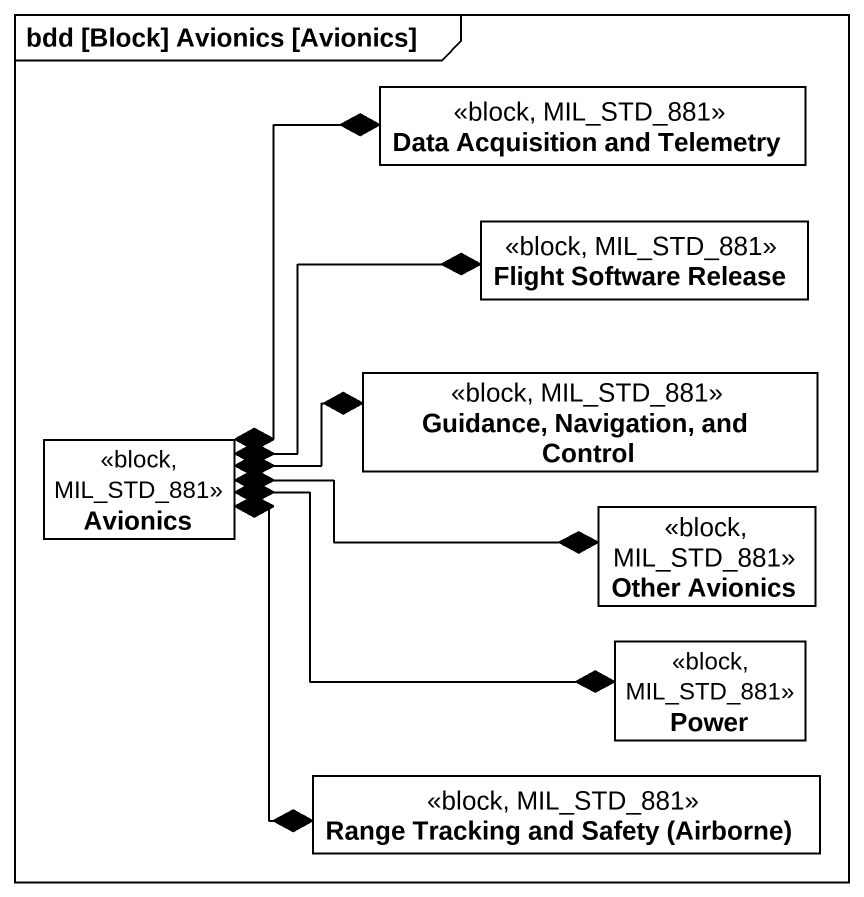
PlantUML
@startuml
mainframe bdd [Block] Avionics [Avionics]
hide circle
hide empty members
class "Data Acquisition and Telemetry" as Data_Acquisition_and <<block, MIL_STD_881>>
class "Flight Software Release" as Flight_Software_Release <<block, MIL_STD_881>>
class "Guidance, Navigation, and Control" as Guidance_Navigation_and <<block, MIL_STD_881>>
class Avionics <<block, MIL_STD_881>>
class "Other Avionics" as Other_Avionics <<block, MIL_STD_881>>
class Power <<block, MIL_STD_881>>
class "Range Tracking and Safety (Airborne)" as Range_Tracking_and_Safety <<block, MIL_STD_881>>
Avionics *-up-* Data_Acquisition_and
Avionics *-right-* Flight_Software_Release
Avionics *-right-* Guidance_Navigation_and
Avionics *-right-* Other_Avionics
Avionics *-right-* Power
Avionics *--* Range_Tracking_and_Safety
@enduml
